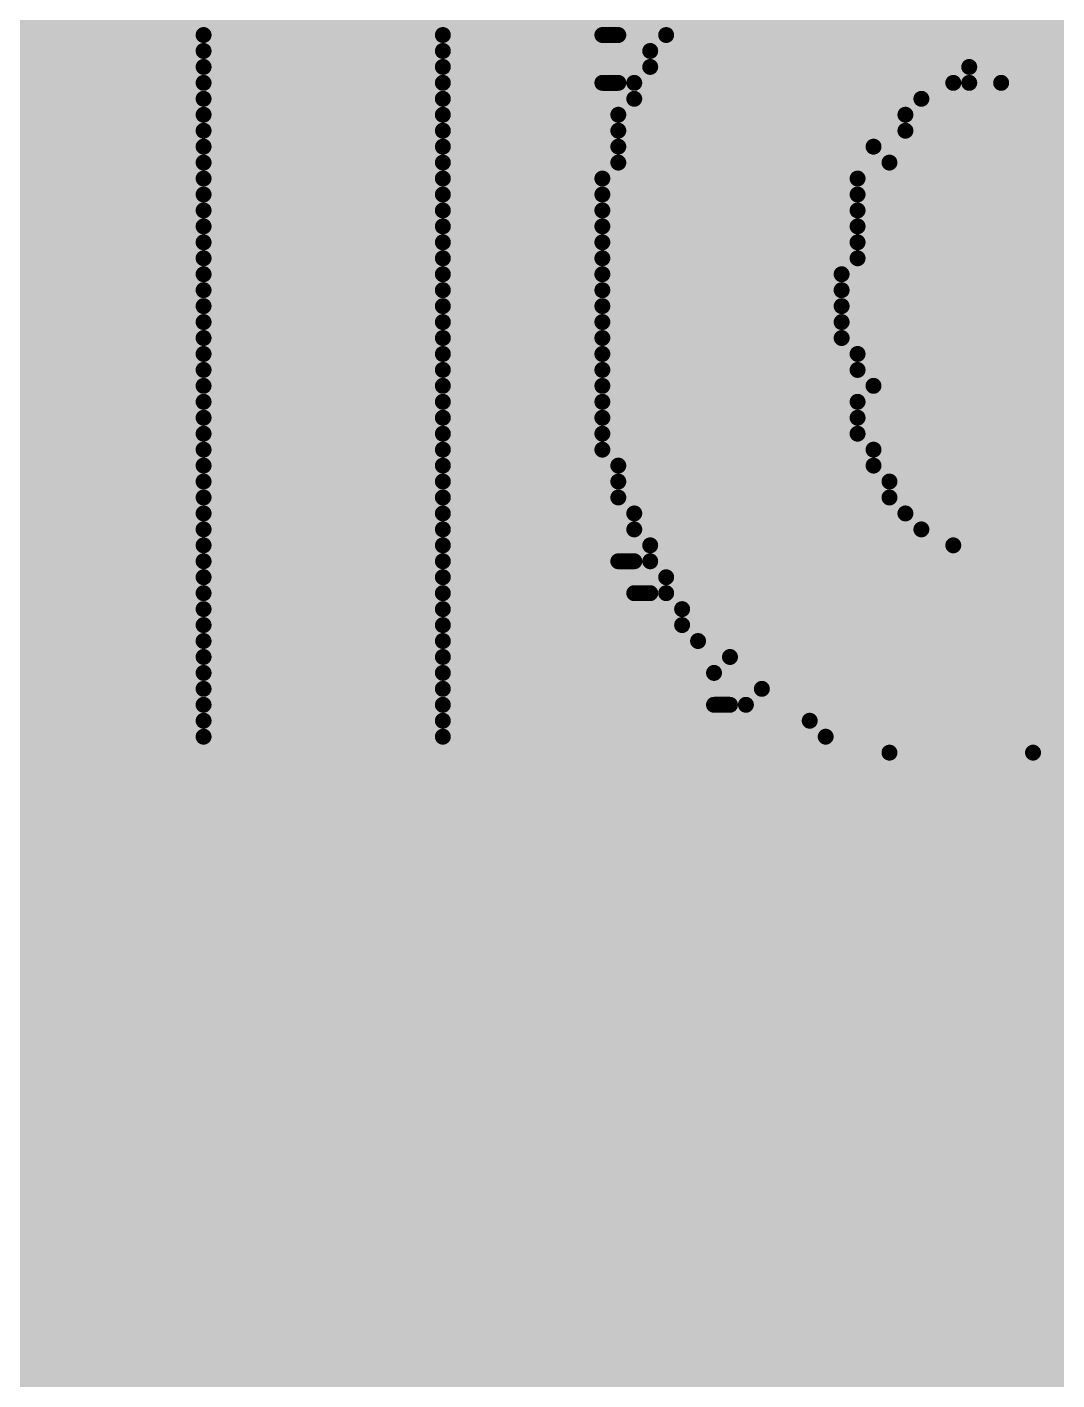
# Model space of a CAD drawing. Header units: inches. Extents: x 0 to 446, y -21 to 70.
# Drawn here: x 15.754 to 17.394, y 48.425 to 50.58 of the extents above; entities that cross this region are included whole.
import ezdxf

# ---------------------------------------------------------------- set-up
doc = ezdxf.new("R2010")
doc.units = ezdxf.units.IN
doc.layers.add('Bottom Overlay', color=54, linetype='Continuous')
doc.layers.add('Top Layer', color=1, linetype='Continuous')

msp = doc.modelspace()

# ---------------------------------------------------------------- hatches: boundary and pattern name
at = {"layer": 'Top Layer'}
msp.add_hatch(color=1, dxfattribs=at).paths.add_polyline_path([(11.8999, 10.6627), (20.7353, 10.6627), (20.7353, 56.4031), (11.8999, 56.4031)])

# ---------------------------------------------------------------- linework, layer by layer
at = {"layer": 'Bottom Overlay'}
for points in [[(16.035, 50.5675, 0.0254, 0.0254, 0), (16.416, 50.5675, 0.0254, 0.0254, 0)], [(16.67, 50.5675, 0.0254, 0.0254, 0), (16.6954, 50.5675, 0.0254, 0.0254, 0)], [(16.7716, 50.5675, 0.0254, 0.0254, 0), (17.9908, 50.5675, 0.0254, 0.0254, 0)], [(16.035, 50.5421, 0.0254, 0.0254, 0), (16.416, 50.5421, 0.0254, 0.0254, 0)], [(16.7462, 50.5421, 0.0254, 0.0254, 0), (17.9908, 50.5421, 0.0254, 0.0254, 0)], [(16.035, 50.5167, 0.0254, 0.0254, 0), (16.416, 50.5167, 0.0254, 0.0254, 0)], [(16.7462, 50.5167, 0.0254, 0.0254, 0), (17.2542, 50.5167, 0.0254, 0.0254, 0)], [(16.035, 50.4913, 0.0254, 0.0254, 0), (16.416, 50.4913, 0.0254, 0.0254, 0)], [(16.67, 50.4913, 0.0254, 0.0254, 0), (16.6954, 50.4913, 0.0254, 0.0254, 0)], [(16.7208, 50.4913, 0.0254, 0.0254, 0), (17.2288, 50.4913, 0.0254, 0.0254, 0)], [(17.2542, 50.4913, 0.0254, 0.0254, 0), (17.305, 50.4913, 0.0254, 0.0254, 0)], [(16.035, 50.4659, 0.0254, 0.0254, 0), (16.416, 50.4659, 0.0254, 0.0254, 0)], [(16.7208, 50.4659, 0.0254, 0.0254, 0), (17.178, 50.4659, 0.0254, 0.0254, 0)], [(16.035, 50.4405, 0.0254, 0.0254, 0), (16.416, 50.4405, 0.0254, 0.0254, 0)], [(16.6954, 50.4405, 0.0254, 0.0254, 0), (17.1526, 50.4405, 0.0254, 0.0254, 0)], [(16.035, 50.4151, 0.0254, 0.0254, 0), (16.416, 50.4151, 0.0254, 0.0254, 0)], [(16.6954, 50.4151, 0.0254, 0.0254, 0), (17.1526, 50.4151, 0.0254, 0.0254, 0)], [(16.035, 50.3897, 0.0254, 0.0254, 0), (16.416, 50.3897, 0.0254, 0.0254, 0)], [(16.6954, 50.3897, 0.0254, 0.0254, 0), (17.1018, 50.3897, 0.0254, 0.0254, 0)], [(16.035, 50.3643, 0.0254, 0.0254, 0), (16.416, 50.3643, 0.0254, 0.0254, 0)], [(16.6954, 50.3643, 0.0254, 0.0254, 0), (17.1272, 50.3643, 0.0254, 0.0254, 0)], [(16.035, 50.3389, 0.0254, 0.0254, 0), (16.416, 50.3389, 0.0254, 0.0254, 0)], [(16.67, 50.3389, 0.0254, 0.0254, 0), (17.0764, 50.3389, 0.0254, 0.0254, 0)], [(16.035, 50.3135, 0.0254, 0.0254, 0), (16.416, 50.3135, 0.0254, 0.0254, 0)], [(16.67, 50.3135, 0.0254, 0.0254, 0), (17.0764, 50.3135, 0.0254, 0.0254, 0)], [(16.035, 50.2881, 0.0254, 0.0254, 0), (16.416, 50.2881, 0.0254, 0.0254, 0)], [(16.67, 50.2881, 0.0254, 0.0254, 0), (17.0764, 50.2881, 0.0254, 0.0254, 0)], [(16.035, 50.2627, 0.0254, 0.0254, 0), (16.416, 50.2627, 0.0254, 0.0254, 0)], [(16.67, 50.2627, 0.0254, 0.0254, 0), (17.0764, 50.2627, 0.0254, 0.0254, 0)], [(16.035, 50.2373, 0.0254, 0.0254, 0), (16.416, 50.2373, 0.0254, 0.0254, 0)], [(16.67, 50.2373, 0.0254, 0.0254, 0), (17.0764, 50.2373, 0.0254, 0.0254, 0)], [(16.035, 50.2119, 0.0254, 0.0254, 0), (16.416, 50.2119, 0.0254, 0.0254, 0)], [(16.67, 50.2119, 0.0254, 0.0254, 0), (17.0764, 50.2119, 0.0254, 0.0254, 0)], [(16.035, 50.1865, 0.0254, 0.0254, 0), (16.416, 50.1865, 0.0254, 0.0254, 0)], [(16.67, 50.1865, 0.0254, 0.0254, 0), (17.051, 50.1865, 0.0254, 0.0254, 0)], [(16.035, 50.1611, 0.0254, 0.0254, 0), (16.416, 50.1611, 0.0254, 0.0254, 0)], [(16.67, 50.1611, 0.0254, 0.0254, 0), (17.051, 50.1611, 0.0254, 0.0254, 0)], [(16.035, 50.1357, 0.0254, 0.0254, 0), (16.416, 50.1357, 0.0254, 0.0254, 0)], [(16.67, 50.1357, 0.0254, 0.0254, 0), (17.051, 50.1357, 0.0254, 0.0254, 0)], [(16.035, 50.1103, 0.0254, 0.0254, 0), (16.416, 50.1103, 0.0254, 0.0254, 0)], [(16.67, 50.1103, 0.0254, 0.0254, 0), (17.051, 50.1103, 0.0254, 0.0254, 0)], [(16.035, 50.0849, 0.0254, 0.0254, 0), (16.416, 50.0849, 0.0254, 0.0254, 0)], [(16.67, 50.0849, 0.0254, 0.0254, 0), (17.051, 50.0849, 0.0254, 0.0254, 0)], [(16.035, 50.0595, 0.0254, 0.0254, 0), (16.416, 50.0595, 0.0254, 0.0254, 0)], [(16.67, 50.0595, 0.0254, 0.0254, 0), (17.0764, 50.0595, 0.0254, 0.0254, 0)], [(16.035, 50.0341, 0.0254, 0.0254, 0), (16.416, 50.0341, 0.0254, 0.0254, 0)], [(16.67, 50.0341, 0.0254, 0.0254, 0), (17.0764, 50.0341, 0.0254, 0.0254, 0)], [(16.035, 50.0087, 0.0254, 0.0254, 0), (16.416, 50.0087, 0.0254, 0.0254, 0)], [(16.67, 50.0087, 0.0254, 0.0254, 0), (17.1018, 50.0087, 0.0254, 0.0254, 0)], [(16.035, 49.9833, 0.0254, 0.0254, 0), (16.416, 49.9833, 0.0254, 0.0254, 0)], [(16.67, 49.9833, 0.0254, 0.0254, 0), (17.0764, 49.9833, 0.0254, 0.0254, 0)], [(16.035, 49.9579, 0.0254, 0.0254, 0), (16.416, 49.9579, 0.0254, 0.0254, 0)], [(16.67, 49.9579, 0.0254, 0.0254, 0), (17.0764, 49.9579, 0.0254, 0.0254, 0)], [(16.035, 49.9325, 0.0254, 0.0254, 0), (16.416, 49.9325, 0.0254, 0.0254, 0)], [(16.67, 49.9325, 0.0254, 0.0254, 0), (17.0764, 49.9325, 0.0254, 0.0254, 0)], [(16.035, 49.9071, 0.0254, 0.0254, 0), (16.416, 49.9071, 0.0254, 0.0254, 0)], [(16.67, 49.9071, 0.0254, 0.0254, 0), (17.1018, 49.9071, 0.0254, 0.0254, 0)], [(16.035, 49.8817, 0.0254, 0.0254, 0), (16.416, 49.8817, 0.0254, 0.0254, 0)], [(16.6954, 49.8817, 0.0254, 0.0254, 0), (17.1018, 49.8817, 0.0254, 0.0254, 0)], [(16.035, 49.8563, 0.0254, 0.0254, 0), (16.416, 49.8563, 0.0254, 0.0254, 0)], [(16.6954, 49.8563, 0.0254, 0.0254, 0), (17.1272, 49.8563, 0.0254, 0.0254, 0)], [(16.035, 49.8309, 0.0254, 0.0254, 0), (16.416, 49.8309, 0.0254, 0.0254, 0)], [(16.6954, 49.8309, 0.0254, 0.0254, 0), (17.1272, 49.8309, 0.0254, 0.0254, 0)], [(16.035, 49.8055, 0.0254, 0.0254, 0), (16.416, 49.8055, 0.0254, 0.0254, 0)], [(16.7208, 49.8055, 0.0254, 0.0254, 0), (17.1526, 49.8055, 0.0254, 0.0254, 0)], [(16.035, 49.7801, 0.0254, 0.0254, 0), (16.416, 49.7801, 0.0254, 0.0254, 0)], [(16.7208, 49.7801, 0.0254, 0.0254, 0), (17.178, 49.7801, 0.0254, 0.0254, 0)], [(16.035, 49.7547, 0.0254, 0.0254, 0), (16.416, 49.7547, 0.0254, 0.0254, 0)], [(16.7462, 49.7547, 0.0254, 0.0254, 0), (17.2288, 49.7547, 0.0254, 0.0254, 0)], [(16.035, 49.7293, 0.0254, 0.0254, 0), (16.416, 49.7293, 0.0254, 0.0254, 0)], [(16.6954, 49.7293, 0.0254, 0.0254, 0), (16.7208, 49.7293, 0.0254, 0.0254, 0)], [(16.7462, 49.7293, 0.0254, 0.0254, 0), (17.9908, 49.7293, 0.0254, 0.0254, 0)], [(16.035, 49.7039, 0.0254, 0.0254, 0), (16.416, 49.7039, 0.0254, 0.0254, 0)], [(16.7716, 49.7039, 0.0254, 0.0254, 0), (17.9908, 49.7039, 0.0254, 0.0254, 0)], [(16.035, 49.6785, 0.0254, 0.0254, 0), (16.416, 49.6785, 0.0254, 0.0254, 0)], [(16.7208, 49.6785, 0.0254, 0.0254, 0), (16.7462, 49.6785, 0.0254, 0.0254, 0)], [(16.7716, 49.6785, 0.0254, 0.0254, 0), (17.9908, 49.6785, 0.0254, 0.0254, 0)], [(16.035, 49.6531, 0.0254, 0.0254, 0), (16.416, 49.6531, 0.0254, 0.0254, 0)], [(16.797, 49.6531, 0.0254, 0.0254, 0), (17.9908, 49.6531, 0.0254, 0.0254, 0)], [(16.035, 49.6277, 0.0254, 0.0254, 0), (16.416, 49.6277, 0.0254, 0.0254, 0)], [(16.797, 49.6277, 0.0254, 0.0254, 0), (17.9908, 49.6277, 0.0254, 0.0254, 0)], [(16.035, 49.6023, 0.0254, 0.0254, 0), (16.416, 49.6023, 0.0254, 0.0254, 0)], [(16.8224, 49.6023, 0.0254, 0.0254, 0), (17.9908, 49.6023, 0.0254, 0.0254, 0)], [(16.035, 49.5769, 0.0254, 0.0254, 0), (16.416, 49.5769, 0.0254, 0.0254, 0)], [(16.8732, 49.5769, 0.0254, 0.0254, 0), (17.9908, 49.5769, 0.0254, 0.0254, 0)], [(16.035, 49.5515, 0.0254, 0.0254, 0), (16.416, 49.5515, 0.0254, 0.0254, 0)], [(16.8478, 49.5515, 0.0254, 0.0254, 0), (17.5844, 49.5515, 0.0254, 0.0254, 0)], [(16.035, 49.5261, 0.0254, 0.0254, 0), (16.416, 49.5261, 0.0254, 0.0254, 0)], [(16.924, 49.5261, 0.0254, 0.0254, 0), (17.559, 49.5261, 0.0254, 0.0254, 0)], [(16.035, 49.5007, 0.0254, 0.0254, 0), (16.416, 49.5007, 0.0254, 0.0254, 0)], [(16.8478, 49.5007, 0.0254, 0.0254, 0), (16.8732, 49.5007, 0.0254, 0.0254, 0)], [(16.8986, 49.5007, 0.0254, 0.0254, 0), (17.5082, 49.5007, 0.0254, 0.0254, 0)], [(16.035, 49.4753, 0.0254, 0.0254, 0), (16.416, 49.4753, 0.0254, 0.0254, 0)], [(17.0002, 49.4753, 0.0254, 0.0254, 0), (17.4828, 49.4753, 0.0254, 0.0254, 0)], [(16.035, 49.4499, 0.0254, 0.0254, 0), (16.416, 49.4499, 0.0254, 0.0254, 0)], [(17.0256, 49.4499, 0.0254, 0.0254, 0), (17.432, 49.4499, 0.0254, 0.0254, 0)], [(17.1272, 49.4245, 0.0254, 0.0254, 0), (17.3558, 49.4245, 0.0254, 0.0254, 0)]]:
    msp.add_lwpolyline(points, format="xyseb", dxfattribs=at)
for points in [[(16.0287, 50.5675, 0.0127, 0.0127, 1), (16.0414, 50.5675, 0.0127, 0.0127, 1)], [(16.4097, 50.5675, 0.0127, 0.0127, 1), (16.4224, 50.5675, 0.0127, 0.0127, 1)], [(16.6637, 50.5675, 0.0127, 0.0127, 1), (16.6764, 50.5675, 0.0127, 0.0127, 1)], [(16.6891, 50.5675, 0.0127, 0.0127, 1), (16.7018, 50.5675, 0.0127, 0.0127, 1)], [(16.7653, 50.5675, 0.0127, 0.0127, 1), (16.778, 50.5675, 0.0127, 0.0127, 1)], [(16.0287, 50.5421, 0.0127, 0.0127, 1), (16.0414, 50.5421, 0.0127, 0.0127, 1)], [(16.4097, 50.5421, 0.0127, 0.0127, 1), (16.4224, 50.5421, 0.0127, 0.0127, 1)], [(16.7399, 50.5421, 0.0127, 0.0127, 1), (16.7526, 50.5421, 0.0127, 0.0127, 1)], [(16.0287, 50.5167, 0.0127, 0.0127, 1), (16.0414, 50.5167, 0.0127, 0.0127, 1)], [(16.4097, 50.5167, 0.0127, 0.0127, 1), (16.4224, 50.5167, 0.0127, 0.0127, 1)], [(16.7399, 50.5167, 0.0127, 0.0127, 1), (16.7526, 50.5167, 0.0127, 0.0127, 1)], [(17.2479, 50.5167, 0.0127, 0.0127, 1), (17.2606, 50.5167, 0.0127, 0.0127, 1)], [(16.0287, 50.4913, 0.0127, 0.0127, 1), (16.0414, 50.4913, 0.0127, 0.0127, 1)], [(16.4097, 50.4913, 0.0127, 0.0127, 1), (16.4224, 50.4913, 0.0127, 0.0127, 1)], [(16.6637, 50.4913, 0.0127, 0.0127, 1), (16.6764, 50.4913, 0.0127, 0.0127, 1)], [(16.6891, 50.4913, 0.0127, 0.0127, 1), (16.7018, 50.4913, 0.0127, 0.0127, 1)], [(16.7145, 50.4913, 0.0127, 0.0127, 1), (16.7272, 50.4913, 0.0127, 0.0127, 1)], [(17.2225, 50.4913, 0.0127, 0.0127, 1), (17.2352, 50.4913, 0.0127, 0.0127, 1)], [(17.2479, 50.4913, 0.0127, 0.0127, 1), (17.2606, 50.4913, 0.0127, 0.0127, 1)], [(17.2987, 50.4913, 0.0127, 0.0127, 1), (17.3114, 50.4913, 0.0127, 0.0127, 1)], [(16.0287, 50.4659, 0.0127, 0.0127, 1), (16.0414, 50.4659, 0.0127, 0.0127, 1)], [(16.4097, 50.4659, 0.0127, 0.0127, 1), (16.4224, 50.4659, 0.0127, 0.0127, 1)], [(16.7145, 50.4659, 0.0127, 0.0127, 1), (16.7272, 50.4659, 0.0127, 0.0127, 1)], [(17.1717, 50.4659, 0.0127, 0.0127, 1), (17.1844, 50.4659, 0.0127, 0.0127, 1)], [(16.0287, 50.4405, 0.0127, 0.0127, 1), (16.0414, 50.4405, 0.0127, 0.0127, 1)], [(16.4097, 50.4405, 0.0127, 0.0127, 1), (16.4224, 50.4405, 0.0127, 0.0127, 1)], [(16.6891, 50.4405, 0.0127, 0.0127, 1), (16.7018, 50.4405, 0.0127, 0.0127, 1)], [(17.1463, 50.4405, 0.0127, 0.0127, 1), (17.159, 50.4405, 0.0127, 0.0127, 1)], [(16.0287, 50.4151, 0.0127, 0.0127, 1), (16.0414, 50.4151, 0.0127, 0.0127, 1)], [(16.4097, 50.4151, 0.0127, 0.0127, 1), (16.4224, 50.4151, 0.0127, 0.0127, 1)], [(16.6891, 50.4151, 0.0127, 0.0127, 1), (16.7018, 50.4151, 0.0127, 0.0127, 1)], [(17.1463, 50.4151, 0.0127, 0.0127, 1), (17.159, 50.4151, 0.0127, 0.0127, 1)], [(16.0287, 50.3897, 0.0127, 0.0127, 1), (16.0414, 50.3897, 0.0127, 0.0127, 1)], [(16.4097, 50.3897, 0.0127, 0.0127, 1), (16.4224, 50.3897, 0.0127, 0.0127, 1)], [(16.6891, 50.3897, 0.0127, 0.0127, 1), (16.7018, 50.3897, 0.0127, 0.0127, 1)], [(17.0955, 50.3897, 0.0127, 0.0127, 1), (17.1082, 50.3897, 0.0127, 0.0127, 1)], [(16.0287, 50.3643, 0.0127, 0.0127, 1), (16.0414, 50.3643, 0.0127, 0.0127, 1)], [(16.4097, 50.3643, 0.0127, 0.0127, 1), (16.4224, 50.3643, 0.0127, 0.0127, 1)], [(16.6891, 50.3643, 0.0127, 0.0127, 1), (16.7018, 50.3643, 0.0127, 0.0127, 1)], [(17.1209, 50.3643, 0.0127, 0.0127, 1), (17.1336, 50.3643, 0.0127, 0.0127, 1)], [(16.0287, 50.3389, 0.0127, 0.0127, 1), (16.0414, 50.3389, 0.0127, 0.0127, 1)], [(16.4097, 50.3389, 0.0127, 0.0127, 1), (16.4224, 50.3389, 0.0127, 0.0127, 1)], [(16.6637, 50.3389, 0.0127, 0.0127, 1), (16.6764, 50.3389, 0.0127, 0.0127, 1)], [(17.0701, 50.3389, 0.0127, 0.0127, 1), (17.0828, 50.3389, 0.0127, 0.0127, 1)], [(16.0287, 50.3135, 0.0127, 0.0127, 1), (16.0414, 50.3135, 0.0127, 0.0127, 1)], [(16.4097, 50.3135, 0.0127, 0.0127, 1), (16.4224, 50.3135, 0.0127, 0.0127, 1)], [(16.6637, 50.3135, 0.0127, 0.0127, 1), (16.6764, 50.3135, 0.0127, 0.0127, 1)], [(17.0701, 50.3135, 0.0127, 0.0127, 1), (17.0828, 50.3135, 0.0127, 0.0127, 1)], [(16.0287, 50.2881, 0.0127, 0.0127, 1), (16.0414, 50.2881, 0.0127, 0.0127, 1)], [(16.4097, 50.2881, 0.0127, 0.0127, 1), (16.4224, 50.2881, 0.0127, 0.0127, 1)], [(16.6637, 50.2881, 0.0127, 0.0127, 1), (16.6764, 50.2881, 0.0127, 0.0127, 1)], [(17.0701, 50.2881, 0.0127, 0.0127, 1), (17.0828, 50.2881, 0.0127, 0.0127, 1)], [(16.0287, 50.2627, 0.0127, 0.0127, 1), (16.0414, 50.2627, 0.0127, 0.0127, 1)], [(16.4097, 50.2627, 0.0127, 0.0127, 1), (16.4224, 50.2627, 0.0127, 0.0127, 1)], [(16.6637, 50.2627, 0.0127, 0.0127, 1), (16.6764, 50.2627, 0.0127, 0.0127, 1)], [(17.0701, 50.2627, 0.0127, 0.0127, 1), (17.0828, 50.2627, 0.0127, 0.0127, 1)], [(16.0287, 50.2373, 0.0127, 0.0127, 1), (16.0414, 50.2373, 0.0127, 0.0127, 1)], [(16.4097, 50.2373, 0.0127, 0.0127, 1), (16.4224, 50.2373, 0.0127, 0.0127, 1)], [(16.6637, 50.2373, 0.0127, 0.0127, 1), (16.6764, 50.2373, 0.0127, 0.0127, 1)], [(17.0701, 50.2373, 0.0127, 0.0127, 1), (17.0828, 50.2373, 0.0127, 0.0127, 1)], [(16.0287, 50.2119, 0.0127, 0.0127, 1), (16.0414, 50.2119, 0.0127, 0.0127, 1)], [(16.4097, 50.2119, 0.0127, 0.0127, 1), (16.4224, 50.2119, 0.0127, 0.0127, 1)], [(16.6637, 50.2119, 0.0127, 0.0127, 1), (16.6764, 50.2119, 0.0127, 0.0127, 1)], [(17.0701, 50.2119, 0.0127, 0.0127, 1), (17.0828, 50.2119, 0.0127, 0.0127, 1)], [(16.0287, 50.1865, 0.0127, 0.0127, 1), (16.0414, 50.1865, 0.0127, 0.0127, 1)], [(16.4097, 50.1865, 0.0127, 0.0127, 1), (16.4224, 50.1865, 0.0127, 0.0127, 1)], [(16.6637, 50.1865, 0.0127, 0.0127, 1), (16.6764, 50.1865, 0.0127, 0.0127, 1)], [(17.0447, 50.1865, 0.0127, 0.0127, 1), (17.0574, 50.1865, 0.0127, 0.0127, 1)], [(16.0287, 50.1611, 0.0127, 0.0127, 1), (16.0414, 50.1611, 0.0127, 0.0127, 1)], [(16.4097, 50.1611, 0.0127, 0.0127, 1), (16.4224, 50.1611, 0.0127, 0.0127, 1)], [(16.6637, 50.1611, 0.0127, 0.0127, 1), (16.6764, 50.1611, 0.0127, 0.0127, 1)], [(17.0447, 50.1611, 0.0127, 0.0127, 1), (17.0574, 50.1611, 0.0127, 0.0127, 1)], [(16.0287, 50.1357, 0.0127, 0.0127, 1), (16.0414, 50.1357, 0.0127, 0.0127, 1)], [(16.4097, 50.1357, 0.0127, 0.0127, 1), (16.4224, 50.1357, 0.0127, 0.0127, 1)], [(16.6637, 50.1357, 0.0127, 0.0127, 1), (16.6764, 50.1357, 0.0127, 0.0127, 1)], [(17.0447, 50.1357, 0.0127, 0.0127, 1), (17.0574, 50.1357, 0.0127, 0.0127, 1)], [(16.0287, 50.1103, 0.0127, 0.0127, 1), (16.0414, 50.1103, 0.0127, 0.0127, 1)], [(16.4097, 50.1103, 0.0127, 0.0127, 1), (16.4224, 50.1103, 0.0127, 0.0127, 1)], [(16.6637, 50.1103, 0.0127, 0.0127, 1), (16.6764, 50.1103, 0.0127, 0.0127, 1)], [(17.0447, 50.1103, 0.0127, 0.0127, 1), (17.0574, 50.1103, 0.0127, 0.0127, 1)], [(16.0287, 50.0849, 0.0127, 0.0127, 1), (16.0414, 50.0849, 0.0127, 0.0127, 1)], [(16.4097, 50.0849, 0.0127, 0.0127, 1), (16.4224, 50.0849, 0.0127, 0.0127, 1)], [(16.6637, 50.0849, 0.0127, 0.0127, 1), (16.6764, 50.0849, 0.0127, 0.0127, 1)], [(17.0447, 50.0849, 0.0127, 0.0127, 1), (17.0574, 50.0849, 0.0127, 0.0127, 1)], [(16.0287, 50.0595, 0.0127, 0.0127, 1), (16.0414, 50.0595, 0.0127, 0.0127, 1)], [(16.4097, 50.0595, 0.0127, 0.0127, 1), (16.4224, 50.0595, 0.0127, 0.0127, 1)], [(16.6637, 50.0595, 0.0127, 0.0127, 1), (16.6764, 50.0595, 0.0127, 0.0127, 1)], [(17.0701, 50.0595, 0.0127, 0.0127, 1), (17.0828, 50.0595, 0.0127, 0.0127, 1)], [(16.0287, 50.0341, 0.0127, 0.0127, 1), (16.0414, 50.0341, 0.0127, 0.0127, 1)], [(16.4097, 50.0341, 0.0127, 0.0127, 1), (16.4224, 50.0341, 0.0127, 0.0127, 1)], [(16.6637, 50.0341, 0.0127, 0.0127, 1), (16.6764, 50.0341, 0.0127, 0.0127, 1)], [(17.0701, 50.0341, 0.0127, 0.0127, 1), (17.0828, 50.0341, 0.0127, 0.0127, 1)], [(16.0287, 50.0087, 0.0127, 0.0127, 1), (16.0414, 50.0087, 0.0127, 0.0127, 1)], [(16.4097, 50.0087, 0.0127, 0.0127, 1), (16.4224, 50.0087, 0.0127, 0.0127, 1)], [(16.6637, 50.0087, 0.0127, 0.0127, 1), (16.6764, 50.0087, 0.0127, 0.0127, 1)], [(17.0955, 50.0087, 0.0127, 0.0127, 1), (17.1082, 50.0087, 0.0127, 0.0127, 1)], [(16.0287, 49.9833, 0.0127, 0.0127, 1), (16.0414, 49.9833, 0.0127, 0.0127, 1)], [(16.4097, 49.9833, 0.0127, 0.0127, 1), (16.4224, 49.9833, 0.0127, 0.0127, 1)], [(16.6637, 49.9833, 0.0127, 0.0127, 1), (16.6764, 49.9833, 0.0127, 0.0127, 1)], [(17.0701, 49.9833, 0.0127, 0.0127, 1), (17.0828, 49.9833, 0.0127, 0.0127, 1)], [(16.0287, 49.9579, 0.0127, 0.0127, 1), (16.0414, 49.9579, 0.0127, 0.0127, 1)], [(16.4097, 49.9579, 0.0127, 0.0127, 1), (16.4224, 49.9579, 0.0127, 0.0127, 1)], [(16.6637, 49.9579, 0.0127, 0.0127, 1), (16.6764, 49.9579, 0.0127, 0.0127, 1)], [(17.0701, 49.9579, 0.0127, 0.0127, 1), (17.0828, 49.9579, 0.0127, 0.0127, 1)], [(16.0287, 49.9325, 0.0127, 0.0127, 1), (16.0414, 49.9325, 0.0127, 0.0127, 1)], [(16.4097, 49.9325, 0.0127, 0.0127, 1), (16.4224, 49.9325, 0.0127, 0.0127, 1)], [(16.6637, 49.9325, 0.0127, 0.0127, 1), (16.6764, 49.9325, 0.0127, 0.0127, 1)], [(17.0701, 49.9325, 0.0127, 0.0127, 1), (17.0828, 49.9325, 0.0127, 0.0127, 1)], [(16.0287, 49.9071, 0.0127, 0.0127, 1), (16.0414, 49.9071, 0.0127, 0.0127, 1)], [(16.4097, 49.9071, 0.0127, 0.0127, 1), (16.4224, 49.9071, 0.0127, 0.0127, 1)], [(16.6637, 49.9071, 0.0127, 0.0127, 1), (16.6764, 49.9071, 0.0127, 0.0127, 1)], [(17.0955, 49.9071, 0.0127, 0.0127, 1), (17.1082, 49.9071, 0.0127, 0.0127, 1)], [(16.0287, 49.8817, 0.0127, 0.0127, 1), (16.0414, 49.8817, 0.0127, 0.0127, 1)], [(16.4097, 49.8817, 0.0127, 0.0127, 1), (16.4224, 49.8817, 0.0127, 0.0127, 1)], [(16.6891, 49.8817, 0.0127, 0.0127, 1), (16.7018, 49.8817, 0.0127, 0.0127, 1)], [(17.0955, 49.8817, 0.0127, 0.0127, 1), (17.1082, 49.8817, 0.0127, 0.0127, 1)], [(16.0287, 49.8563, 0.0127, 0.0127, 1), (16.0414, 49.8563, 0.0127, 0.0127, 1)], [(16.4097, 49.8563, 0.0127, 0.0127, 1), (16.4224, 49.8563, 0.0127, 0.0127, 1)], [(16.6891, 49.8563, 0.0127, 0.0127, 1), (16.7018, 49.8563, 0.0127, 0.0127, 1)], [(17.1209, 49.8563, 0.0127, 0.0127, 1), (17.1336, 49.8563, 0.0127, 0.0127, 1)], [(16.0287, 49.8309, 0.0127, 0.0127, 1), (16.0414, 49.8309, 0.0127, 0.0127, 1)], [(16.4097, 49.8309, 0.0127, 0.0127, 1), (16.4224, 49.8309, 0.0127, 0.0127, 1)], [(16.6891, 49.8309, 0.0127, 0.0127, 1), (16.7018, 49.8309, 0.0127, 0.0127, 1)], [(17.1209, 49.8309, 0.0127, 0.0127, 1), (17.1336, 49.8309, 0.0127, 0.0127, 1)], [(16.0287, 49.8055, 0.0127, 0.0127, 1), (16.0414, 49.8055, 0.0127, 0.0127, 1)], [(16.4097, 49.8055, 0.0127, 0.0127, 1), (16.4224, 49.8055, 0.0127, 0.0127, 1)], [(16.7145, 49.8055, 0.0127, 0.0127, 1), (16.7272, 49.8055, 0.0127, 0.0127, 1)], [(17.1463, 49.8055, 0.0127, 0.0127, 1), (17.159, 49.8055, 0.0127, 0.0127, 1)], [(16.0287, 49.7801, 0.0127, 0.0127, 1), (16.0414, 49.7801, 0.0127, 0.0127, 1)], [(16.4097, 49.7801, 0.0127, 0.0127, 1), (16.4224, 49.7801, 0.0127, 0.0127, 1)], [(16.7145, 49.7801, 0.0127, 0.0127, 1), (16.7272, 49.7801, 0.0127, 0.0127, 1)], [(17.1717, 49.7801, 0.0127, 0.0127, 1), (17.1844, 49.7801, 0.0127, 0.0127, 1)], [(16.0287, 49.7547, 0.0127, 0.0127, 1), (16.0414, 49.7547, 0.0127, 0.0127, 1)], [(16.4097, 49.7547, 0.0127, 0.0127, 1), (16.4224, 49.7547, 0.0127, 0.0127, 1)], [(16.7399, 49.7547, 0.0127, 0.0127, 1), (16.7526, 49.7547, 0.0127, 0.0127, 1)], [(17.2225, 49.7547, 0.0127, 0.0127, 1), (17.2352, 49.7547, 0.0127, 0.0127, 1)], [(16.0287, 49.7293, 0.0127, 0.0127, 1), (16.0414, 49.7293, 0.0127, 0.0127, 1)], [(16.4097, 49.7293, 0.0127, 0.0127, 1), (16.4224, 49.7293, 0.0127, 0.0127, 1)], [(16.6891, 49.7293, 0.0127, 0.0127, 1), (16.7018, 49.7293, 0.0127, 0.0127, 1)], [(16.7145, 49.7293, 0.0127, 0.0127, 1), (16.7272, 49.7293, 0.0127, 0.0127, 1)], [(16.7399, 49.7293, 0.0127, 0.0127, 1), (16.7526, 49.7293, 0.0127, 0.0127, 1)], [(16.0287, 49.7039, 0.0127, 0.0127, 1), (16.0414, 49.7039, 0.0127, 0.0127, 1)], [(16.4097, 49.7039, 0.0127, 0.0127, 1), (16.4224, 49.7039, 0.0127, 0.0127, 1)], [(16.7653, 49.7039, 0.0127, 0.0127, 1), (16.778, 49.7039, 0.0127, 0.0127, 1)], [(16.0287, 49.6785, 0.0127, 0.0127, 1), (16.0414, 49.6785, 0.0127, 0.0127, 1)], [(16.4097, 49.6785, 0.0127, 0.0127, 1), (16.4224, 49.6785, 0.0127, 0.0127, 1)], [(16.7145, 49.6785, 0.0127, 0.0127, 1), (16.7272, 49.6785, 0.0127, 0.0127, 1)], [(16.7399, 49.6785, 0.0127, 0.0127, 1), (16.7526, 49.6785, 0.0127, 0.0127, 1)], [(16.7653, 49.6785, 0.0127, 0.0127, 1), (16.778, 49.6785, 0.0127, 0.0127, 1)], [(16.0287, 49.6531, 0.0127, 0.0127, 1), (16.0414, 49.6531, 0.0127, 0.0127, 1)], [(16.4097, 49.6531, 0.0127, 0.0127, 1), (16.4224, 49.6531, 0.0127, 0.0127, 1)], [(16.7907, 49.6531, 0.0127, 0.0127, 1), (16.8034, 49.6531, 0.0127, 0.0127, 1)], [(16.0287, 49.6277, 0.0127, 0.0127, 1), (16.0414, 49.6277, 0.0127, 0.0127, 1)], [(16.4097, 49.6277, 0.0127, 0.0127, 1), (16.4224, 49.6277, 0.0127, 0.0127, 1)], [(16.7907, 49.6277, 0.0127, 0.0127, 1), (16.8034, 49.6277, 0.0127, 0.0127, 1)], [(16.0287, 49.6023, 0.0127, 0.0127, 1), (16.0414, 49.6023, 0.0127, 0.0127, 1)], [(16.4097, 49.6023, 0.0127, 0.0127, 1), (16.4224, 49.6023, 0.0127, 0.0127, 1)], [(16.8161, 49.6023, 0.0127, 0.0127, 1), (16.8288, 49.6023, 0.0127, 0.0127, 1)], [(16.0287, 49.5769, 0.0127, 0.0127, 1), (16.0414, 49.5769, 0.0127, 0.0127, 1)], [(16.4097, 49.5769, 0.0127, 0.0127, 1), (16.4224, 49.5769, 0.0127, 0.0127, 1)], [(16.8669, 49.5769, 0.0127, 0.0127, 1), (16.8796, 49.5769, 0.0127, 0.0127, 1)], [(16.0287, 49.5515, 0.0127, 0.0127, 1), (16.0414, 49.5515, 0.0127, 0.0127, 1)], [(16.4097, 49.5515, 0.0127, 0.0127, 1), (16.4224, 49.5515, 0.0127, 0.0127, 1)], [(16.8415, 49.5515, 0.0127, 0.0127, 1), (16.8542, 49.5515, 0.0127, 0.0127, 1)], [(16.0287, 49.5261, 0.0127, 0.0127, 1), (16.0414, 49.5261, 0.0127, 0.0127, 1)], [(16.4097, 49.5261, 0.0127, 0.0127, 1), (16.4224, 49.5261, 0.0127, 0.0127, 1)], [(16.9177, 49.5261, 0.0127, 0.0127, 1), (16.9304, 49.5261, 0.0127, 0.0127, 1)], [(16.0287, 49.5007, 0.0127, 0.0127, 1), (16.0414, 49.5007, 0.0127, 0.0127, 1)], [(16.4097, 49.5007, 0.0127, 0.0127, 1), (16.4224, 49.5007, 0.0127, 0.0127, 1)], [(16.8415, 49.5007, 0.0127, 0.0127, 1), (16.8542, 49.5007, 0.0127, 0.0127, 1)], [(16.8669, 49.5007, 0.0127, 0.0127, 1), (16.8796, 49.5007, 0.0127, 0.0127, 1)], [(16.8923, 49.5007, 0.0127, 0.0127, 1), (16.905, 49.5007, 0.0127, 0.0127, 1)], [(16.0287, 49.4753, 0.0127, 0.0127, 1), (16.0414, 49.4753, 0.0127, 0.0127, 1)], [(16.4097, 49.4753, 0.0127, 0.0127, 1), (16.4224, 49.4753, 0.0127, 0.0127, 1)], [(16.9939, 49.4753, 0.0127, 0.0127, 1), (17.0066, 49.4753, 0.0127, 0.0127, 1)], [(16.0287, 49.4499, 0.0127, 0.0127, 1), (16.0414, 49.4499, 0.0127, 0.0127, 1)], [(16.4097, 49.4499, 0.0127, 0.0127, 1), (16.4224, 49.4499, 0.0127, 0.0127, 1)], [(17.0193, 49.4499, 0.0127, 0.0127, 1), (17.032, 49.4499, 0.0127, 0.0127, 1)], [(17.1209, 49.4245, 0.0127, 0.0127, 1), (17.1336, 49.4245, 0.0127, 0.0127, 1)], [(17.3495, 49.4245, 0.0127, 0.0127, 1), (17.3622, 49.4245, 0.0127, 0.0127, 1)]]:
    msp.add_lwpolyline(points, format="xyseb", close=True, dxfattribs=at)

doc.saveas('drawing.dxf')
